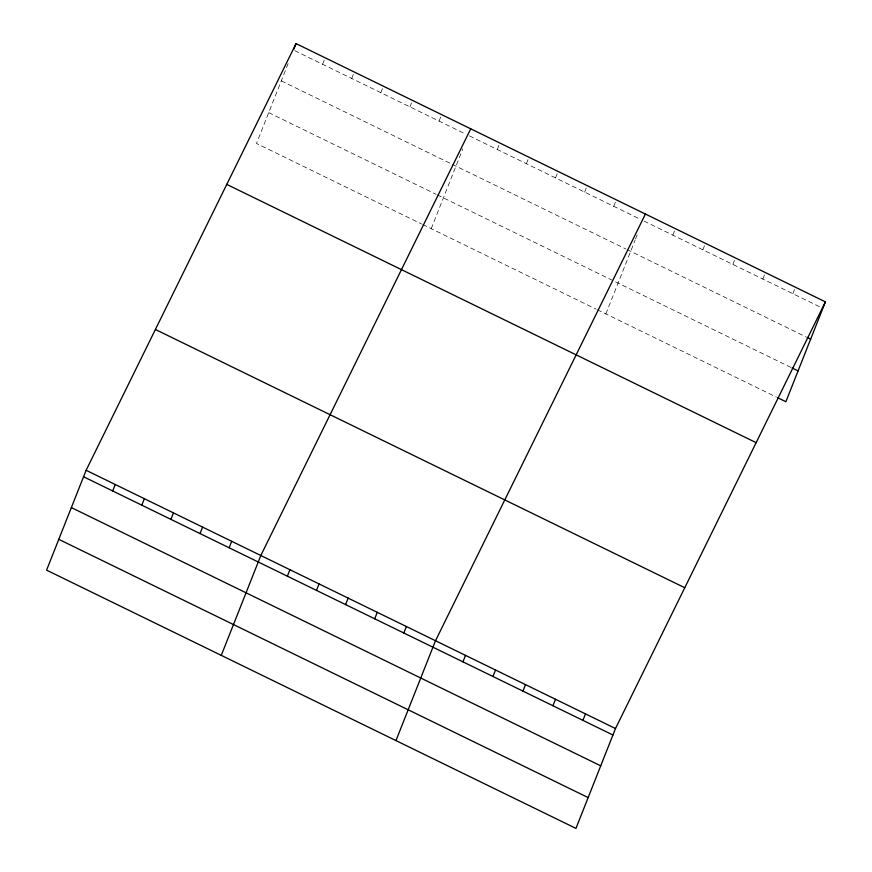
<?xml version="1.0" encoding="UTF-8"?>
<svg xmlns="http://www.w3.org/2000/svg" width="872" height="872" viewBox="0 0 872 872"><rect width="100%" height="100%" fill="white"/><g stroke="black" fill="none" stroke-linecap="round" stroke-linejoin="round"><path stroke-width="0.65" stroke-dasharray="4.36 3.27" d="M288.12 63.634L256.51 143.466L421.492 223.951M322.596 64.277L325.169 57.803M351.721 78.48L354.283 72.005M380.835 92.683L383.397 86.208M409.949 106.885L412.511 100.411M439.063 121.088L441.624 114.614M431.204 228.682L462.814 148.85M497.291 149.494L499.852 143.03M526.405 163.707L528.966 157.233M555.519 177.91L558.091 171.435M584.643 192.113L587.205 185.638M613.757 206.315L616.319 199.841M605.887 313.909L635.056 240.236M635.546 239.004L637.988 232.846M672.868 235.157L675.429 228.682M702.865 249.784L705.426 243.31M732.862 264.423L735.423 257.949M762.858 279.051L765.42 272.576M792.855 293.69L795.417 287.215M294.703 50.663L465.746 134.114M469.387 135.89L640.44 219.33M644.07 221.107L820.454 307.151M281.285 80.889L451.118 163.751M452.339 164.339L625.813 248.967M627.023 249.555L805.848 336.799M268.718 112.641L436.12 194.314M437.341 194.903L790.882 367.385M422.713 224.54L596.186 309.168M597.396 309.767L776.276 397.033"/><path stroke-width="1.31" d="M86.121 470.291L46.587 570.146L575.956 828.4L615.49 728.534L825.413 301.854L296.044 43.6L86.121 470.291L615.49 728.534M112.673 490.969L115.235 484.494M293.918 48.996L296.044 43.6M141.787 505.171L144.349 498.697M170.901 519.374L173.474 512.9M200.026 533.577L202.587 527.102M229.14 547.78L231.701 541.305M221.27 655.373L260.815 555.508L470.738 128.827M287.368 576.185L289.929 569.71M316.482 590.388L319.043 583.913M345.595 604.59L348.157 598.116M374.709 618.793L377.271 612.329M403.823 632.996L406.385 626.532M395.964 740.601L435.51 640.735L645.433 214.043M462.945 661.837L465.506 655.363M492.942 676.476L495.503 670.001M522.938 691.104L525.5 684.64M552.935 705.742L555.497 699.268M582.932 720.37L585.494 713.906M825.413 301.854L785.879 401.709L777.475 397.61M807.047 337.388L810.655 339.143M792.081 367.962L798.076 370.894M226.775 184.406L756.144 442.66M155.401 329.485L684.76 587.728M83.559 476.755L612.929 735.009M71.362 507.58L600.721 765.823M58.784 539.332L588.153 797.586"/></g></svg>
